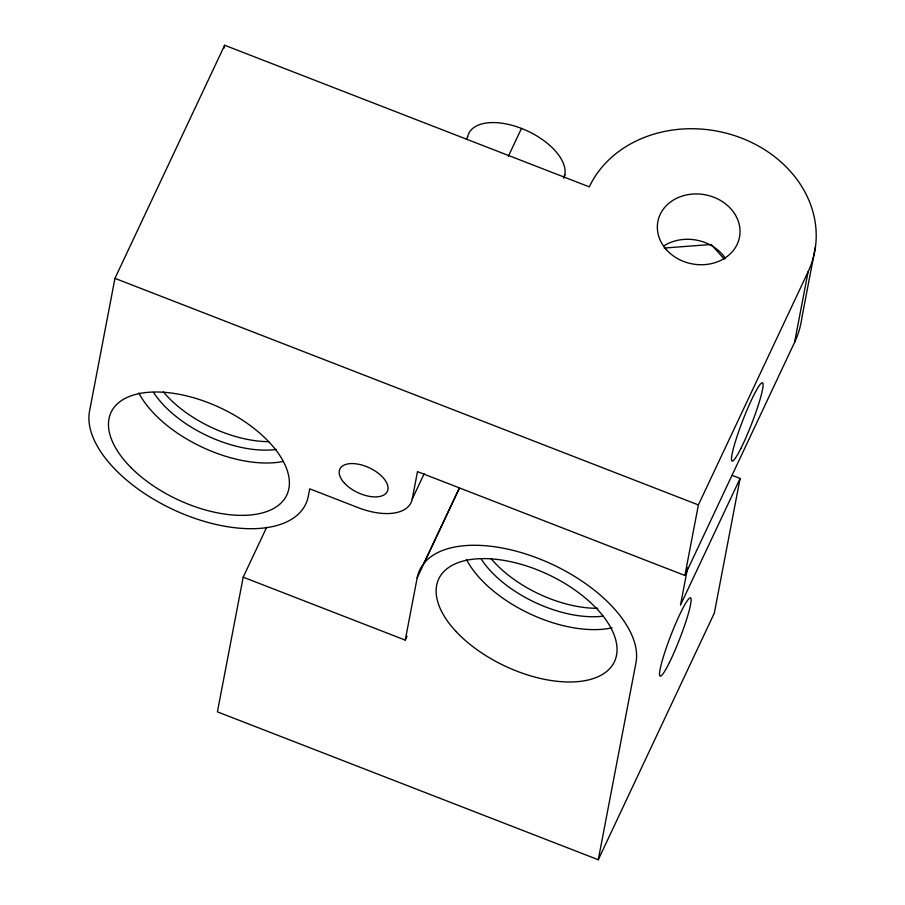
<?xml version="1.0" encoding="UTF-8"?>
<svg xmlns="http://www.w3.org/2000/svg" width="905" height="905" viewBox="0 0 905 905"><rect width="100%" height="100%" fill="white"/><g stroke="black" fill="none" stroke-linecap="round" stroke-linejoin="round"><path stroke-width="1.36" d="M412.228 499.119L417.488 471.629L684.893 575.478L794.579 342.362L808.086 271.817A118.103 99.923 10.8 0 0 741.614 138.126A118.103 99.923 10.8 0 0 589.302 186.86L224.655 45.25L114.958 278.355L89.538 411.198A118.103 61.54 25.2 0 0 187.086 515.522A118.103 61.54 25.2 0 0 308.322 496.166L309.725 488.836L358.346 507.716A52.49 27.354 25.2 0 0 412.228 499.119L424.207 473.643M224.123 48.022L224.655 45.25M266.647 527.344L243.196 577.175L217.415 711.85L598.273 859.75L714.317 613.126L740.098 478.451L732.19 475.385M243.196 577.175L405.259 640.107L417.182 577.809L459.208 488.496M598.273 859.75L635.966 662.777A118.103 61.54 25.2 0 0 538.407 558.453A118.103 61.54 25.2 0 0 417.182 577.809M684.893 575.478L698.389 504.933L808.086 271.817M687.63 567.763L680.481 605.14L740.098 478.451M815.462 246.771L801.966 317.304A118.103 99.923 10.8 0 1 794.579 342.362M467.602 137.028L467.659 136.723A52.49 27.354 25.2 0 1 524.911 129.834A52.49 27.354 25.2 0 1 563.736 178.217M466.471 139.257L467.659 136.723M508.361 156.293L521.484 128.419M563.645 177.323L564.833 174.789M423.97 563.249L459.401 487.976M405.259 640.107L407.058 636.283M664.202 248.049L709.882 244.588M114.958 278.355L698.389 504.933M711.262 244.474L724.238 259.079M283.288 461.426A97.107 50.601 25.2 0 1 138.85 392.985M276.138 449.457A87.491 45.578 25.2 0 1 153.533 392.385M268.808 441.685A87.491 45.578 25.2 0 1 163.353 391.865M664.225 245.696A41.551 35.159 10.8 0 1 725.425 258.321M612.074 627.799A97.107 50.601 25.2 0 1 466.414 559.414M597.832 608.296A87.491 45.578 25.2 0 1 491.042 558.532M603.205 616.135A87.491 45.578 25.2 0 1 481.279 559.143M344.556 483.27A26.245 13.677 25.2 0 0 386.401 492.908A26.245 13.677 25.2 0 0 359.851 464.514A26.245 13.677 25.2 0 0 344.556 483.27M666.363 249.656A41.551 35.159 10.8 0 0 737.179 244.282A41.551 35.159 10.8 0 0 692.529 194.066A41.551 35.159 10.8 0 0 666.363 249.656M740.89 448.45A41.992 4.74 -68.8 0 0 763.017 383.709A41.992 4.74 -68.8 0 0 737.937 433.721A41.992 4.74 -68.8 0 0 740.89 448.45M130.965 467.557A97.107 50.601 25.2 0 0 284.623 498.802A97.107 50.601 25.2 0 0 181.192 394.693A97.107 50.601 25.2 0 0 130.965 467.557M669.383 662.607A41.992 4.74 -68.8 0 0 691.001 598.544A41.992 4.74 -68.8 0 0 665.582 649.96A41.992 4.74 -68.8 0 0 669.383 662.607M456.097 631.554A97.107 50.601 25.2 0 0 610.943 667.189A97.107 50.601 25.2 0 0 512.694 562.141A97.107 50.601 25.2 0 0 456.097 631.554"/></g></svg>
